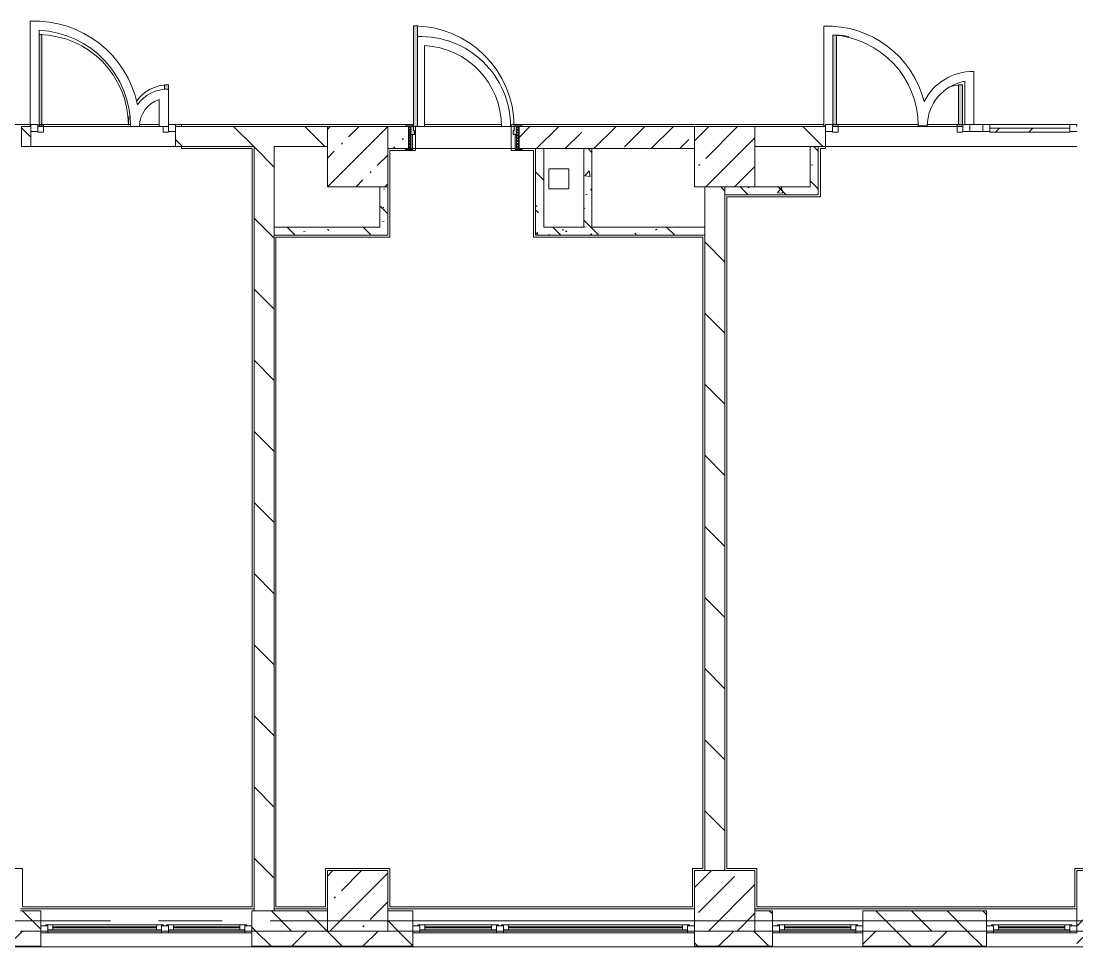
# Model space of a CAD drawing. Header units: millimetres. Extents: x 81469 to 279813, y -8553 to 29000.
# Drawn here: x 175318 to 185813, y -258 to 8948 of the extents above; entities that cross this region are included whole.
import ezdxf

# ---------------------------------------------------------------- set-up
doc = ezdxf.new("R2010")
doc.units = ezdxf.units.MM
doc.linetypes.add('Осевая', pattern=[3175, 635, -476.25, 1587.5, -476.25])
for name, color, linetype, lineweight, true_color in [('A-DETL-GENF-2', 7, 'Continuous', 5, 0xaaaaaa), ('A-DOOR-4', 7, 'Continuous', 5, 0xe2e2e2), ('A-DOOR-5', 7, 'Continuous', 5, 0xaaaaaa), ('A-DOOR-FRAM-2', 7, 'Continuous', 5, 0xe2e2e2), ('A-DOOR-FRAM-4', 7, 'Continuous', 5, 0xaaaaaa), ('A-FLOR-2', 7, 'Continuous', 5, 0xaaaaaa), ('I-WALL-23', 7, 'Continuous', 5, 0x787878)]:
    doc.layers.add(name, color=color, linetype=linetype, lineweight=lineweight, true_color=true_color)
for name, color, linetype, lineweight in [('A-GLAZ-3', 7, 'Continuous', 5), ('A-GLAZ-CURT-2', 7, 'Continuous', 5), ('A-GLAZ-CWMG-2', 7, 'Continuous', 5), ('A-WALL', 7, 'Continuous', 9), ('A-WALL-4', 7, 'Continuous', 5), ('I-WALL-21', 7, 'Continuous', 5), ('S-COLS-1', 7, 'Continuous', 5), ('Оси', 7, 'Continuous', 9), ('Оси-2', 7, 'Осевая', 9)]:
    doc.layers.add(name, color=color, linetype=linetype, lineweight=lineweight)
pattern_1 = [(135, (152802.76, 0), (-353.5534, -353.5534), [])]
pattern_2 = [(135, (152802.76, 0), (-377.171, -377.171), [533.4, -88.9, 17.78, -88.9]), (135, (152802.76, 376.94), (-377.171, -377.171), []), (50, (152802.76, 0), (637.6445, -55.787), [66.675, -733.425]), (355, (152802.76, 0), (-123.35, 668.699), [53.34, -586.74]), (100.451, (152855.9, -4.65), (514.299, 612.908), [56.665, -623.315]), (46.184, (152802.8, 177.8), (948.776, -147.15), [100.012, -1100.137]), (96.636, (152881.8, 165.5), (830.91, 865.997), [84.998, -934.973]), (351.184, (152802.8, 177.8), (830.918, 865.988), [80.01, -880.11]), (21, (152891.66, 133.35), (530.651, -357.928), [66.675, -733.425]), (326, (152891.66, 133.35), (216.308, 644.658), [53.34, -586.74]), (71.451, (152935.9, 103.5), (746.96, 286.724), [56.665, -623.315]), (37.5, (152802.76, 0), (10.8105, 295.9426), [16.764, -562.864, 16.764, -578.866, -588.962]), (37.5, (152802.76, 0), (10.8105, 295.9426), [-1175.258, 16.764, -572.198]), (7.5, (152802.76, 0), (233.869, 350.6318), [16.764, -322.834, 16.764, -549.529, -224.472]), (7.5, (152802.76, 0), (233.869, 350.6318), [-905.891, 16.764, -207.708]), (327.5, (152604.51, 0), (474.5678, -20.0513), [16.764, -205.486, 16.764, -676.656, -920.115]), (327.5, (152604.51, 0), (474.5678, -20.0513), [-915.67, 16.764, -903.351]), (317.5, (152515.6, 0), (518.452, 88.9934), [16.764, -272.161, 16.764, -443.738, -653.415]), (317.5, (152515.6, 0), (518.452, 88.9934), [-749.427, 16.764, -636.651])]

# ---------------------------------------------------------------- blocks, each defined once
blk = doc.blocks.new('BSC_Колонна _Прямоугольная - 600х600-23286269-3_4_3_птичка')
at = {"layer": 'S-COLS-1'}
h = blk.add_hatch(dxfattribs=at)
h.set_pattern_fill('FP_42', color=256, style=0, pattern_type=2)
h.set_pattern_definition([(45, (-29509.74, -7600), (-285.123, 285.123), []), (45, (-29224.6, -7600), (-285.123, 285.123), [504.031, -100.806, 16.764, -84.042])])
h.paths.add_polyline_path([(-300, -300), (300, -300), (300, 300), (-300, 300), (-300, 150)])
for p, q in [((300, 300), (-300, 300)), ((-300, 300), (-300, -300)), ((300, -300), (300, 300)), ((-300, -300), (300, -300))]:
    blk.add_line(p, q, dxfattribs=at)
blk = doc.blocks.new('BSC_Колонна _Прямоугольная - 600х600-V90-3_4_3_птичка')
at = {"layer": 'S-COLS-1'}
h = blk.add_hatch(dxfattribs=at)
h.set_pattern_fill('FP_48', color=256, style=0, pattern_type=2)
h.set_pattern_definition([(45, (-25860, -200), (-285.123, 285.123), []), (45, (-25574.88, -200), (-285.123, 285.123), [504.031, -100.806, 16.764, -84.042])])
h.paths.add_polyline_path([(-300, -300), (300, -300), (300, 300), (-300, 300)])
for p, q in [((300, 300), (-300, 300)), ((-300, 300), (-300, -300)), ((300, -300), (300, 300)), ((-300, -300), (300, -300))]:
    blk.add_line(p, q, dxfattribs=at)
blk = doc.blocks.new('BSC_Колонна _Прямоугольная - 600х600-V91-3_4_3_птичка')
at = {"layer": 'S-COLS-1'}
h = blk.add_hatch(dxfattribs=at)
h.set_pattern_fill('FP_49', color=256, style=0, pattern_type=2)
h.set_pattern_definition([(45, (-29509.74, -200), (-285.123, 285.123), []), (45, (-29224.6, -200), (-285.123, 285.123), [504.031, -100.806, 16.764, -84.042])])
h.paths.add_polyline_path([(-300, -300), (300, -300), (300, 300), (-300, 300), (-300, 30)])
for p, q in [((300, 300), (-300, 300)), ((-300, 300), (-300, -300)), ((300, -300), (300, 300)), ((-300, -300), (300, -300))]:
    blk.add_line(p, q, dxfattribs=at)
blk = doc.blocks.new('BSC_Колонна _Прямоугольная - 600х600-V102-3_4_3_птичка')
at = {"layer": 'S-COLS-1'}
h = blk.add_hatch(dxfattribs=at)
h.set_pattern_fill('FP_61', color=256, style=0, pattern_type=2)
h.set_pattern_definition([(45, (-25860, -7600), (-285.123, 285.123), []), (45, (-25574.88, -7600), (-285.123, 285.123), [504.031, -100.806, 16.764, -84.042])])
h.paths.add_polyline_path([(-300, -300), (300, -300), (300, 300), (-300, 300), (-300, 150)])
for p, q in [((300, 300), (-300, 300)), ((-300, 300), (-300, -300)), ((300, -300), (300, 300)), ((-300, -300), (300, -300))]:
    blk.add_line(p, q, dxfattribs=at)
blk = doc.blocks.new('BSC_Колонна _Прямоугольная - 600х600-V111-3_4_3_птичка')
at = {"layer": 'S-COLS-1'}
h = blk.add_hatch(dxfattribs=at)
h.set_pattern_fill('FP_76', color=256, style=0, pattern_type=2)
h.set_pattern_definition([(45, (-33310, -200), (-285.123, 285.123), []), (45, (-33024.88, -200), (-285.123, 285.123), [504.031, -100.806, 16.764, -84.042])])
h.paths.add_polyline_path([(-300, -300), (300, -300), (300, 300), (-300, 300), (-300, 30)])
for p, q in [((300, 300), (-300, 300)), ((-300, 300), (-300, -300)), ((300, -300), (300, 300)), ((-300, -300), (300, -300))]:
    blk.add_line(p, q, dxfattribs=at)
blk = doc.blocks.new('120_Окно_СКБ_2Ст - 120_Окно_СКБ_2Ст 2100х2500 _мал створка СЛЕВА_-V106-3_4_3_птичка')
at = {"layer": 'A-GLAZ-3'}
for p, q in [((-1050, -127), (-1050, -57)), ((-1050, -57), (-980, -57)), ((1050, -57), (-1050, -57)), ((-980, -57), (-980, -127)), ((-220, -87), (-980, -87)), ((-980, -87), (-980, -127)), ((-930, -137), (-930, -87)), ((-270, -137), (-270, -87)), ((-220, -127), (-220, -57)), ((-220, -57), (-150, -57)), ((-220, -127), (-220, -87)), ((-150, -57), (-150, -127)), ((980, -87), (-150, -87)), ((-150, -87), (-150, -127)), ((-100, -137), (-100, -87)), ((930, -137), (930, -87)), ((980, -127), (980, -57)), ((980, -57), (1050, -57)), ((980, -127), (980, -87)), ((1050, -57), (1050, -127)), ((-980, -127), (-1050, -127)), ((-1050, -127), (-1000, -127)), ((-980, -127), (-1000, -127)), ((-1000, -127), (-1000, -137)), ((-1000, -137), (-200, -137)), ((-200, -137), (-1000, -137)), ((-930, -107), (-270, -107)), ((-270, -117), (-930, -117)), ((-150, -127), (-220, -127)), ((-200, -127), (-220, -127)), ((-200, -127), (-170, -127)), ((-200, -137), (-200, -127)), ((-150, -127), (-170, -127)), ((-170, -127), (-170, -137)), ((-170, -137), (1000, -137)), ((1000, -137), (-170, -137)), ((-100, -107), (930, -107)), ((930, -117), (-100, -117)), ((1050, -127), (980, -127)), ((1000, -127), (980, -127)), ((1000, -127), (1050, -127)), ((1000, -137), (1000, -127))]:
    blk.add_line(p, q, dxfattribs=at)
blk = doc.blocks.new('120_Окно_СКБ_1Ст - 120_Окно_СКБ_1Ст 900х2500_h_-22445987-3_4_3_птичка')
at = {"layer": 'A-GLAZ-3'}
for p, q in [((-450, -127), (-450, -57)), ((-450, -57), (-380, -57)), ((450, -57), (-450, -57)), ((-380, -57), (-380, -127)), ((380, -87), (-380, -87)), ((-380, -87), (-380, -127)), ((-330, -137), (-330, -87)), ((330, -137), (330, -87)), ((380, -127), (380, -57)), ((380, -57), (450, -57)), ((380, -127), (380, -87)), ((450, -57), (450, -127)), ((-380, -127), (-450, -127)), ((-450, -127), (-400, -127)), ((-380, -127), (-400, -127)), ((-400, -127), (-400, -137)), ((-400, -137), (400, -137)), ((400, -137), (-400, -137)), ((-330, -107), (330, -107)), ((330, -117), (-330, -117)), ((450, -127), (380, -127)), ((400, -127), (380, -127)), ((400, -127), (450, -127)), ((400, -137), (400, -127))]:
    blk.add_line(p, q, dxfattribs=at)
blk = doc.blocks.new('120_Окно_СКБ_2Ст - 120_Окно_СКБ_2Ст 2800х2500_створка_-22445922-3_4_3_птичка')
at = {"layer": 'A-GLAZ-3'}
for p, q in [((-1400, -127), (-1400, -57)), ((-1400, -57), (-1330, -57)), ((1400, -57), (-1400, -57)), ((-1330, -57), (-1330, -127)), ((500, -87), (-1330, -87)), ((-1330, -87), (-1330, -127)), ((-1280, -137), (-1280, -87)), ((450, -137), (450, -87)), ((500, -127), (500, -57)), ((500, -57), (570, -57)), ((500, -127), (500, -87)), ((570, -57), (570, -127)), ((1330, -87), (570, -87)), ((570, -87), (570, -127)), ((620, -137), (620, -87)), ((1280, -137), (1280, -87)), ((1330, -127), (1330, -57)), ((1330, -57), (1400, -57)), ((1330, -127), (1330, -87)), ((1400, -57), (1400, -127)), ((-1330, -127), (-1400, -127)), ((-1400, -127), (-1350, -127)), ((-1330, -127), (-1350, -127)), ((-1350, -127), (-1350, -137)), ((-1350, -137), (520, -137)), ((520, -137), (-1350, -137)), ((-1280, -107), (450, -107)), ((450, -117), (-1280, -117)), ((570, -127), (500, -127)), ((520, -127), (500, -127)), ((520, -127), (550, -127)), ((520, -137), (520, -127)), ((570, -127), (550, -127)), ((550, -127), (550, -137)), ((550, -137), (1350, -137)), ((1350, -137), (550, -137)), ((620, -107), (1280, -107)), ((1280, -117), (620, -117)), ((1400, -127), (1330, -127)), ((1350, -127), (1330, -127)), ((1350, -127), (1400, -127)), ((1350, -137), (1350, -127))]:
    blk.add_line(p, q, dxfattribs=at)
blk = doc.blocks.new('110_Дверь_СКБ_1Ст_Внутренняя1 - Д-4_п__1100x2100h_административные помещения-32218723-3_4_3_птичка')
at = {"layer": 'A-DOOR-4'}
h = blk.add_hatch(color=256, dxfattribs=at)
h.paths.add_polyline_path([(537.5, 30), (537.5, 110), (512.5, 110), (512.5, 70), (502.5, 70), (502.5, 30)])
h.paths.add_polyline_path([(-477.5, 30), (-477.5, 70), (-487.5, 70), (-487.5, 110), (-512.5, 110), (-512.5, 30)])
at = {"layer": 'A-DOOR-5'}
h = blk.add_hatch(dxfattribs=at)
h.set_pattern_fill('FP_84', color=256, style=0, pattern_type=2)
h.set_pattern_definition([(135, (1751.41, 174.685), (-14.14214, -14.14214), []), (225, (1751.41, 174.685), (14.14214, -14.14214), [])])
h.paths.add_polyline_path([(562.5, -110), (562.5, 110), (537.5, 110), (537.5, -110)])
at = {"layer": 'A-DOOR-FRAM-2'}
for points in [[(-447.5, 110), (-447.5, 1110), (-487.5, 1110), (-487.5, 110)], [(-497.5, 110), (-497.5, 118), (-567.5, 118), (-567.5, 110)], [(592.5, 110), (592.5, 118), (522.5, 118), (522.5, 110)], [(-497.5, -110), (-497.5, 30), (-512.5, 30), (-512.5, -110)], [(537.5, -110), (537.5, 30), (522.5, 30), (522.5, -110)], [(-497.5, -118), (-497.5, -110), (-567.5, -110), (-567.5, -118)], [(592.5, -118), (592.5, -110), (522.5, -110), (522.5, -118)]]:
    blk.add_hatch(color=256, dxfattribs=at).paths.add_polyline_path(points)
at = {"layer": 'A-DOOR-FRAM-4'}
h = blk.add_hatch(dxfattribs=at)
h.set_pattern_fill('FP_85', color=256, style=0, pattern_type=2)
h.set_pattern_definition([(45, (-371.384, 174.685), (-14.1421, 14.1421), []), (135, (-371.384, 174.685), (-14.1421, -14.1421), [])])
h.paths.add_polyline_path([(-512.5, -110), (-512.5, 110), (-537.5, 110), (-537.5, -110)])
at = {"layer": 'A-DOOR-5'}
for p, q in [((-487.5, 1110), (-487.5, 110)), ((-447.5, 1110), (-487.5, 1110)), ((-447.5, 110), (-447.5, 1110)), ((-487.5, 110), (-447.5, 110))]:
    blk.add_line(p, q, dxfattribs=at)
blk.add_arc((-487.5, 110), 1000, 360, 90, dxfattribs=at)
at = {"layer": 'A-DOOR-FRAM-4'}
for p, q in [((-497.5, 118), (-567.5, 118)), ((-567.5, 118), (-567.5, 110)), ((-567.5, 110), (-497.5, 110)), ((-512.5, 110), (-537.5, 110)), ((-537.5, 110), (-537.5, -110)), ((-487.5, 110), (-512.5, 110)), ((-512.5, 110), (-512.5, 30)), ((-512.5, -110), (-512.5, 110)), ((-497.5, 110), (-512.5, 110)), ((-512.5, 110), (-512.5, 109)), ((-512.5, 109), (-497.5, 109)), ((-497.5, 110), (-497.5, 118)), ((-497.5, 109), (-497.5, 110)), ((-487.5, 70), (-487.5, 110)), ((512.5, 110), (512.5, 70)), ((537.5, 110), (512.5, 110)), ((592.5, 118), (522.5, 118)), ((522.5, 118), (522.5, 110)), ((537.5, 110), (522.5, 110)), ((522.5, 110), (522.5, 109)), ((522.5, 110), (592.5, 110)), ((522.5, 109), (537.5, 109)), ((537.5, 30), (537.5, 110)), ((562.5, 110), (537.5, 110)), ((537.5, 110), (537.5, -110)), ((537.5, 109), (537.5, 110)), ((562.5, -110), (562.5, 110)), ((592.5, 110), (592.5, 118)), ((-512.5, 30), (-477.5, 30)), ((-497.5, 30), (-512.5, 30)), ((-512.5, 30), (-512.5, -110)), ((-497.5, -110), (-497.5, 30)), ((-477.5, 70), (-487.5, 70)), ((-477.5, 30), (-477.5, 70)), ((512.5, 70), (502.5, 70)), ((502.5, 70), (502.5, 30)), ((502.5, 30), (537.5, 30)), ((537.5, 30), (522.5, 30)), ((522.5, 30), (522.5, -110)), ((537.5, -110), (537.5, 30)), ((-497.5, -110), (-567.5, -110)), ((-567.5, -110), (-567.5, -118)), ((-567.5, -118), (-497.5, -118)), ((-537.5, -110), (-512.5, -110)), ((-512.5, -110), (-497.5, -110)), ((-497.5, -118), (-497.5, -110)), ((522.5, -110), (537.5, -110)), ((592.5, -110), (522.5, -110)), ((522.5, -110), (522.5, -118)), ((522.5, -118), (592.5, -118)), ((537.5, -110), (562.5, -110)), ((592.5, -118), (592.5, -110))]:
    blk.add_line(p, q, dxfattribs=at)
blk = doc.blocks.new('Прямоугольный импост - 50 x 70 мм-31700031-3_4_3_птичка')
at = {"layer": 'A-GLAZ-CWMG-2'}
for p, q in [((-70, 35), (0, 35)), ((-70, -35), (-70, 35)), ((0, -35), (-70, -35)), ((0, -15), (0, -35))]:
    blk.add_line(p, q, dxfattribs=at)
blk = doc.blocks.new('Дверь_Витражная_остекление_ - ДВН_ДАО_Главный вход_1200 в свету-31742133-3_4_3_птичка')
at = {"layer": 'A-DOOR-4'}
for points in [[(-607, 30), (-607, 920), (-643, 925), (-643, 30), (-621, 30)], [(647, 30), (647, 430), (607, 430), (607, 30)]]:
    blk.add_hatch(color=256, dxfattribs=at).paths.add_polyline_path(points)
at = {"layer": 'A-DETL-GENF-2'}
for p, q in [((-607, 30), (-607, 920)), ((647, 430), (607, 430)), ((607, 430), (607, 30)), ((647, 35), (647, 430)), ((-643, 30), (-607, 30)), ((-592, 30), (-643, 30)), ((-592, -40), (-592, 30)), ((592, -40), (592, 30)), ((592, 30), (647, 30)), ((607, 30), (647, 30)), ((-647, -40), (-592, -40)), ((647, -40), (592, -40))]:
    blk.add_line(p, q, dxfattribs=at)
at = {"layer": 'A-DOOR-5'}
blk.add_line((647, 430), (647, 35), dxfattribs=at)
for centre, radius, start, end in [((-647, 30), 895, 79.5087, 89.7197), ((647, 30), 400, 90, 110.0384)]:
    blk.add_arc(centre, radius, start, end, dxfattribs=at)
blk = doc.blocks.new('Системная панель - Стемалит - 40мм-32257327-3_4_3_птичка')
at = {"layer": 'A-GLAZ-CURT-2'}
for p, q in [((65, 35), (-65, 35)), ((-65, 35), (-65, -35)), ((65, -35), (65, 35)), ((-65, -35), (65, -35))]:
    blk.add_line(p, q, dxfattribs=at)
blk = doc.blocks.new('Прямоугольный импост - 50 x 70 мм-31687886-3_4_3_птичка')
at = {"layer": 'A-GLAZ-CWMG-2'}
for p, q in [((-35, 35), (35, 35)), ((-35, -35), (-35, 35)), ((35, 35), (35, -35)), ((35, -35), (-35, -35))]:
    blk.add_line(p, q, dxfattribs=at)
blk = doc.blocks.new('Прямоугольный импост - 50 x 70 мм-31701779-3_4_3_птичка')
at = {"layer": 'A-GLAZ-CWMG-2'}
for p, q in [((0, 35), (-70, 35)), ((-70, 35), (-70, -35)), ((0, -35), (0, 35)), ((-70, -35), (0, -35))]:
    blk.add_line(p, q, dxfattribs=at)
blk = doc.blocks.new('Системная панель - Стекло - 40мм-32257331-3_4_3_птичка')
at = {"layer": 'A-GLAZ-CURT-2'}
h = blk.add_hatch(dxfattribs=at)
h.set_pattern_fill('FP_140', color=256, style=0, pattern_type=2)
h.set_pattern_definition([(45, (-33042.5, -7385), (-1414.21, 1414.21), [1000, -3000]), (45, (-34042.5, -7885), (-1414.21, 1414.21), [3000, -1000]), (45, (-32042.5, -8385), (-1414.21, 1414.21), [1000, -3000])])
h.paths.add_polyline_path([(398, -40), (398, 0), (-398, 0), (-398, -40), (89, -40)])
for p, q in [((398, 0), (-398, 0)), ((-398, 0), (-398, -40)), ((398, -40), (398, 0)), ((-398, -40), (398, -40))]:
    blk.add_line(p, q, dxfattribs=at)
blk = doc.blocks.new('Прямоугольный импост - 50 x 70 мм-31702100-3_4_3_птичка')
at = {"layer": 'A-GLAZ-CWMG-2'}
for p, q in [((-35, 35), (35, 35)), ((-35, -35), (-35, 35)), ((35, 35), (35, -35)), ((35, -35), (-35, -35))]:
    blk.add_line(p, q, dxfattribs=at)
blk = doc.blocks.new('Прямоугольный импост - 50 x 70 мм-31720914-3_4_3_птичка')
at = {"layer": 'A-GLAZ-CWMG-2'}
blk.add_line((32940, 7920), (32145, 7920), dxfattribs=at)
blk = doc.blocks.new('Прямоугольный импост - 50 x 70 мм-31927764-3_4_3_птичка')
at = {"layer": 'A-GLAZ-CWMG-2'}
for p, q in [((-70, 35), (0, 35)), ((-70, -35), (-70, 35)), ((0, 35), (0, -35)), ((0, -35), (-70, -35))]:
    blk.add_line(p, q, dxfattribs=at)
blk = doc.blocks.new('Дверь_Витражная_остекление_ - ДВН_ДАО_Главный вход_1200 в свету Д-22 _п_-V251-3_4_3_птичка')
at = {"layer": 'A-DOOR-4'}
for points in [[(-636, 30), (-610, 30), (-610, 930), (-636, 930)], [(648, 30), (650, 35), (648, 430), (610, 430), (610, 386), (648, 388), (648, 35)]]:
    blk.add_hatch(color=256, dxfattribs=at).paths.add_polyline_path(points)
at = {"layer": 'A-DETL-GENF-2'}
for p, q in [((-610, 930), (-636, 930)), ((-610, 30), (-610, 930)), ((650, 430), (610, 430)), ((610, 430), (610, 386)), ((650, 35), (650, 430)), ((-636, 30), (-610, 30)), ((-595, 30), (-636, 30)), ((-595, -40), (-595, 30)), ((595, -40), (595, 16)), ((-650, -40), (-595, -40)), ((650, -40), (595, -40))]:
    blk.add_line(p, q, dxfattribs=at)
at = {"layer": 'A-DOOR-5'}
blk.add_line((650, 430), (650, 35), dxfattribs=at)
for centre, radius, start, end in [((-650, 30), 900, 360, 89.1007), ((650, 30), 400, 90, 144.0144), ((650, 30), 400, 167.5043, 180)]:
    blk.add_arc(centre, radius, start, end, dxfattribs=at)

msp = doc.modelspace()

# ---------------------------------------------------------------- hatches: boundary and pattern name
at = {"layer": 'A-WALL-4'}
h = msp.add_hatch(dxfattribs=at)
h.set_pattern_fill('FP_66', color=256, style=0, pattern_type=2)
h.set_pattern_definition([(135, (152802.76, 0), (-176.7767, -176.7767), [])])
h.paths.add_polyline_path([(218061.5, -100), (218212.8, -100), (218212.8, 100), (217962.8, 100), (217962.8, -100)])
h.paths.add_polyline_path([(207807.2, -100), (208312.8, -100), (208312.8, 100), (207562.8, 100), (207562.8, -100)])
h.paths.add_polyline_path([(209712.8, -100), (210612.8, -100), (210612.8, 100), (209712.8, 100), (209712.8, -52.2)])
h.paths.add_polyline_path([(217062.8, -100), (217062.8, 100), (216512.8, 100), (216512.8, -100)])
h.paths.add_polyline_path([(214212.8, -100), (214412.8, -100), (214412.8, 100), (214212.8, 100), (214212.8, 42.9)])
h.paths.add_polyline_path([(196620.8, -100), (197112.8, -100), (197112.8, 100), (196212.8, 100), (196212.8, -100)])
h.paths.add_polyline_path([(200962.8, -100), (200962.8, 100), (200712.8, 100), (200712.8, -100)])
h.paths.add_polyline_path([(203812.8, -100), (203812.8, 100), (203062.8, 100), (203062.8, -100)])
h.paths.add_polyline_path([(195462.8, -100), (195712.8, -100), (195712.8, 100), (195462.8, 100)])
h.paths.add_polyline_path([(205212.8, -100), (205462.8, -100), (205462.8, 100), (205212.8, 100), (205212.8, 33.3)])
h.paths.add_polyline_path([(194562.8, -100), (194562.8, 100), (193942.8, 100), (193942.8, -100)])
h.paths.add_polyline_path([(186672.8, -100), (186672.8, 100), (186412.8, 100), (186412.8, -100)])
h.paths.add_polyline_path([(191342.8, -100), (191342.8, 100), (191292.8, 100), (191292.8, -100)])
h.paths.add_polyline_path([(182612.5, -100), (182785.6, -100), (182785.6, 100), (182612.5, 100), (182612.5, 55.2)])
h.paths.add_polyline_path([(190792.8, -100), (190792.8, 100), (190225.8, 100), (190225.8, -100)])
h.paths.add_polyline_path([(184502.1, -100), (184912.8, -100), (184912.8, 100), (183685.6, 100), (183685.6, -100)])
h.paths.add_polyline_path([(188772.8, -100), (189325.8, -100), (189325.8, 100), (188772.8, 100)])
h.paths.add_polyline_path([(175312.8, -100), (175512.8, -100), (175512.8, 100), (175312.8, 100), (175312.8, 63.6)])
h.paths.add_polyline_path([(177612.8, -100), (178362.8, -100), (178362.8, 100), (177612.8, 100)])
h.paths.add_polyline_path([(168412.8, -100), (168412.8, 100), (167662.8, 100), (167662.8, -100)])
h.paths.add_polyline_path([(174412.8, -100), (174712.8, -100), (174712.8, 100), (174412.8, 100)])
h.paths.add_polyline_path([(169312.8, -100), (170062.8, -100), (170062.8, 100), (169312.8, 100)])
h.paths.add_polyline_path([(172383.5, -100), (173512.8, -100), (173512.8, 100), (172162.8, 100), (172162.8, -100)])
h.paths.add_polyline_path([(179212.5, -100), (179212.5, 100), (178962.8, 100), (178962.8, -100)])
h.paths.add_polyline_path([(159632.8, -100), (160462.8, -100), (160462.8, 100), (159632.8, 100)])
h.paths.add_polyline_path([(163912.8, -100), (163912.8, 100), (163162.5, 100), (163162.5, -100)])
h.paths.add_polyline_path([(164925.9, -100), (164962.8, -100), (164962.8, 100), (164812.8, 100), (164812.8, -100)])
h = msp.add_hatch(dxfattribs=at)
h.set_pattern_fill('FP_68', color=256, style=0, pattern_type=2)
h.set_pattern_definition([(45, (152802.76, 0), (-353.5534, 353.5534), []), (135, (152802.76, 0), (-353.5534, -353.5534), [])])
h.paths.add_polyline_path([(207807.2, -250), (208312.8, -250), (208312.8, -100), (207562.8, -100), (207562.8, -250)])
h.paths.add_polyline_path([(209429.9, -250), (209429.9, -100), (209212.8, -100), (209212.8, -250)])
h.paths.add_polyline_path([(197112.8, -250), (197112.8, -100), (195462.8, -100), (195462.8, -250), (196620.8, -250)])
h.paths.add_polyline_path([(200962.8, -250), (200962.8, -100), (200212.8, -100), (200212.8, -250), (200712.8, -250)])
h.paths.add_polyline_path([(193942.8, -250), (194562.8, -250), (194562.8, -100), (193942.8, -100)])
h.paths.add_polyline_path([(205462.8, -250), (205462.8, -100), (204712.8, -100), (204712.8, -250), (205010.6, -250)])
h.paths.add_polyline_path([(203062.8, -250), (203812.8, -250), (203812.8, -100), (203062.8, -100)])
h.paths.add_polyline_path([(184502.1, -250), (184912.8, -250), (184912.8, -100), (183685.6, -100), (183685.6, -250)])
h.paths.add_polyline_path([(191842.8, -250), (191842.8, -100), (190225.8, -100), (190225.8, -250), (191027.6, -250)])
h.paths.add_polyline_path([(185812.8, -250), (186672.8, -250), (186672.8, -100), (185812.8, -100)])
h.paths.add_polyline_path([(188772.8, -250), (189325.8, -250), (189325.8, -100), (188772.8, -100)])
h.paths.add_polyline_path([(182785.6, -250), (182785.6, -100), (182012.5, -100), (182012.5, -250), (182637.7, -250)])
h.paths.add_polyline_path([(178908.9, -250), (179212.5, -250), (179212.5, -100), (177612.8, -100), (177612.8, -250), (177976.7, -250)])
h.paths.add_polyline_path([(175312.8, -250), (175512.8, -250), (175512.8, -100), (174412.8, -100), (174412.8, -250), (175180.1, -250)])
h.paths.add_polyline_path([(173512.8, -250), (173512.8, -100), (172162.8, -100), (172162.8, -250), (172383.5, -250)])
h.paths.add_polyline_path([(167662.8, -250), (168412.8, -250), (168412.8, -100), (167662.8, -100)])
h.paths.add_polyline_path([(170062.8, -250), (170062.8, -100), (169312.8, -100), (169312.8, -250), (169586.9, -250)])
h.paths.add_polyline_path([(164812.8, -250), (165562.8, -250), (165562.8, -100), (164812.8, -100)])
h.paths.add_polyline_path([(159632.8, -250), (161062.5, -250), (161062.5, -100), (159632.8, -100)])
h.paths.add_polyline_path([(156532.8, -250), (156532.8, -100), (152542.8, -100), (152542.8, -250), (155603.8, -250)])
h.paths.add_polyline_path([(163912.8, -250), (163912.8, -100), (163162.5, -100), (163162.5, -250)])
at = {"layer": 'I-WALL-21'}
h = msp.add_hatch(dxfattribs=at)
h.set_pattern_fill('FP_67', color=256, style=0, pattern_type=2)
h.set_pattern_definition(pattern_1)
h.paths.add_polyline_path([(177833.5, 7700), (178362.8, 7700), (178362.8, 7900), (176853.8, 7900), (176853.8, 7700), (177633.5, 7700)])
h.paths.add_polyline_path([(175322.8, 7700), (175413.8, 7700), (175413.8, 7900), (175322.8, 7900), (175322.8, 7750.3)])
h = msp.add_hatch(dxfattribs=at)
h.set_pattern_fill('FP_64', color=256, style=0, pattern_type=2)
h.set_pattern_definition([(45, (152802.76, 0), (-285.123, 285.123), []), (45, (153087.9, 0), (-285.123, 285.123), [504.031, -100.806, 16.764, -84.042])])
h.paths.add_polyline_path([(180297.8, 7680), (182012.5, 7680), (182012.5, 7900), (180267.8, 7900), (180267.8, 7680)])
h.paths.add_polyline_path([(179167.8, 7680), (179167.8, 7900), (178962.8, 7900), (178962.8, 7680), (179137.8, 7680)])
h = msp.add_hatch(dxfattribs=at)
h.set_pattern_fill('FP_67', color=256, style=0, pattern_type=2)
h.set_pattern_definition(pattern_1)
h.paths.add_polyline_path([(194932.8, 7700), (195712.8, 7700), (195712.8, 7900), (194932.8, 7900)])
h.paths.add_polyline_path([(186412.8, 7700), (190792.8, 7700), (190792.8, 7900), (188812.8, 7900), (188812.8, 7830), (187612.8, 7830), (187612.8, 7900), (186412.8, 7900), (186412.8, 7750.3)])
h.paths.add_polyline_path([(191842.8, 7700), (192432.8, 7700), (192432.8, 7900), (191842.8, 7900), (191842.8, 7750.3)])
h.paths.add_polyline_path([(191342.8, 7700), (191342.8, 7900), (191292.8, 7900), (191292.8, 7700)])
h.paths.add_polyline_path([(183162.5, 7700), (183312.8, 7700), (183312.8, 7900), (182612.5, 7900), (182612.5, 7700)])
h = msp.add_hatch(dxfattribs=at)
h.set_pattern_fill('FP_67', color=256, style=0, pattern_type=2)
h.set_pattern_definition(pattern_1)
h.paths.add_polyline_path([(177833.5, 100), (177833.5, 7700), (177633.5, 7700), (177633.5, 100)])
h = msp.add_hatch(dxfattribs=at)
h.set_pattern_fill('FP_67', color=256, style=0, pattern_type=2)
h.set_pattern_definition(pattern_1)
h.paths.add_polyline_path([(182310.4, 500), (182313.5, 500), (182313.5, 7300), (182113.5, 7300), (182113.5, 500)])
at = {"layer": 'I-WALL-23'}
h = msp.add_hatch(dxfattribs=at)
h.set_pattern_fill('FP_72', color=256, style=0, pattern_type=2)
h.set_pattern_definition(pattern_2)
h.paths.add_polyline_path([(180512.5, 6820), (180512.5, 7680), (180432.5, 7680), (180432.5, 6820)])
h = msp.add_hatch(dxfattribs=at)
h.set_pattern_fill('FP_72', color=256, style=0, pattern_type=2)
h.set_pattern_definition(pattern_2)
h.paths.add_polyline_path([(180992.5, 6900), (180992.5, 7680), (180912.5, 7680), (180912.5, 6900)])
h = msp.add_hatch(dxfattribs=at)
h.set_pattern_fill('FP_72', color=256, style=0, pattern_type=2)
h.set_pattern_definition(pattern_2)
h.paths.add_polyline_path([(183242.5, 7300), (183242.5, 7700), (183162.5, 7700), (183162.5, 7300)])
h = msp.add_hatch(dxfattribs=at)
h.set_pattern_fill('FP_72', color=256, style=0, pattern_type=2)
h.set_pattern_definition(pattern_2)
h.paths.add_polyline_path([(178962.8, 6820), (178962.8, 7300), (178882.8, 7300), (178882.8, 6820)])
h = msp.add_hatch(dxfattribs=at)
h.set_pattern_fill('FP_72', color=256, style=0, pattern_type=2)
h.set_pattern_definition(pattern_2)
h.paths.add_polyline_path([(182612.5, 7220), (183242.5, 7220), (183242.5, 7300), (182313.5, 7300), (182313.5, 7220)])
h = msp.add_hatch(dxfattribs=at)
h.set_pattern_fill('FP_72', color=256, style=0, pattern_type=2)
h.set_pattern_definition(pattern_2)
h.paths.add_polyline_path([(178882.8, 6820), (178882.8, 6900), (177833.5, 6900), (177833.5, 6820), (177976.7, 6820)])
h = msp.add_hatch(dxfattribs=at)
h.set_pattern_fill('FP_72', color=256, style=0, pattern_type=2)
h.set_pattern_definition(pattern_2)
h.paths.add_polyline_path([(182113.5, 6820), (182113.5, 6900), (180512.5, 6900), (180512.5, 6820), (181705.5, 6820)])

# ---------------------------------------------------------------- linework, layer by layer
at = {"layer": 'A-FLOR-2'}
for p, q in [((175407.7, 8947.1), (175407.7, 7900)), ((175497.7, 7900), (175497.7, 8856.8)), ((183297.1, 8897.4), (183297.1, 7903)), ((183387.1, 7903), (183387.1, 8809.8)), ((179327.8, 7900), (179327.8, 8704)), ((184787.3, 7920), (184787.3, 8446.9)), ((184697.3, 8349.4), (184697.3, 7920)), ((176781.7, 7900), (176781.7, 8271.9)), ((176691.7, 8169.4), (176691.7, 7900)), ((175407.7, 7920), (167972, 7920)), ((175483.8, 7900), (175497.7, 7900)), ((175497.7, 7920), (176404.7, 7920)), ((176405.8, 7900), (176495.8, 7900)), ((176497.7, 7920), (176691.7, 7920)), ((176691.7, 7900), (176781.7, 7900)), ((179217.8, 7920), (176781.7, 7920)), ((176912.8, 7900), (176912.8, 7920)), ((179237.8, 7900), (179237.8, 7660)), ((179257.8, 7900), (179327.8, 7900)), ((179327.8, 7920), (180091.6, 7920)), ((180092.8, 7900), (180182.8, 7900)), ((183297.1, 7920), (180181.6, 7920)), ((180187.8, 7660), (180187.8, 7920)), ((183297.1, 7903), (183312.8, 7903)), ((183387.1, 7920), (184235, 7920)), ((184235.8, 7906.5), (184325.8, 7906.5)), ((184326.9, 7920), (184677.8, 7920)), ((176912.8, 7680), (176912.8, 7700)), ((177613.5, 7680), (176912.8, 7680)), ((177613.5, 140), (177613.5, 7680)), ((183312.8, 7680), (183262.5, 7680)), ((183262.5, 7680), (183262.5, 7200)), ((183312.8, 7700), (183312.8, 7680)), ((179237.8, 7660), (178983.8, 7660)), ((178983.8, 7660), (178983.8, 6800)), ((180412.5, 7660), (180187.8, 7660)), ((180412.5, 6800), (180412.5, 7660)), ((180562.8, 7480), (180762.8, 7480)), ((180562.8, 7280), (180562.8, 7480)), ((180762.8, 7480), (180762.8, 7280)), ((180762.8, 7280), (180562.8, 7280)), ((183262.5, 7200), (182333.5, 7200)), ((182333.5, 7200), (182333.5, 520)), ((178983.8, 6800), (177848.8, 6800)), ((177848.8, 6800), (177848.8, 140)), ((182093.5, 6800), (180412.5, 6800)), ((182093.5, 520), (182093.5, 6800)), ((174692.8, 520), (175332.8, 520)), ((175332.8, 520), (175332.8, 140)), ((178343.8, 140), (178343.8, 520)), ((178343.8, 520), (178982.8, 520)), ((178982.8, 520), (178982.8, 140)), ((181992.5, 140), (181992.5, 520)), ((181992.5, 520), (182093.5, 520)), ((182333.5, 520), (182632.5, 520)), ((182632.5, 520), (182632.5, 140)), ((185792.8, 140), (185792.8, 520)), ((185792.8, 520), (186432.8, 520)), ((175332.8, 140), (177613.5, 140)), ((177848.8, 140), (178343.8, 140)), ((178982.8, 140), (181992.5, 140)), ((182632.5, 140), (185792.8, 140))]:
    msp.add_line(p, q, dxfattribs=at)
for centre, radius, start, end in [((175450.8, 7903), 1045, 11.78406, 92.36409), ((175450.8, 7903), 955, 359.82001, 87.18541), ((183330.8, 7903), 995, 14.33829, 91.93805), ((179287.8, 7900), 895, 0, 91.92148), ((183330.7, 7906.5), 905, 360, 86.42904), ((179287.8, 7900), 805, 360, 87.15183), ((184779.8, 7903), 544, 89.21005, 153.06648), ((184779.8, 7903), 454, 100.46985, 179.55829), ((176774.8, 7903), 369, 88.91556, 144.66492), ((176774.8, 7903), 279, 107.31049, 180.6161)]:
    msp.add_arc(centre, radius, start, end, dxfattribs=at)
at = {"layer": 'A-WALL'}
for p, q in [((180512.5, 7680), (180432.5, 7680)), ((180992.5, 7680), (180912.5, 7680)), ((183242.5, 7700), (183162.5, 7700)), ((182313.5, 7300), (182313.5, 7220)), ((177833.5, 6900), (177833.5, 6820)), ((182113.5, 6820), (182113.5, 6900)), ((177633.5, 100), (177833.5, 100)), ((175312.8, -100), (175512.8, -100)), ((177612.8, -100), (178362.8, -100)), ((178962.8, -100), (179212.5, -100)), ((182612.5, -100), (182785.6, -100)), ((183685.6, -100), (184912.8, -100)), ((174412.8, -250), (175512.8, -250)), ((174412.8, -253), (175512.8, -253)), ((177612.8, -250), (179212.5, -250)), ((177612.8, -253), (179212.5, -253)), ((182012.5, -250), (182785.6, -250)), ((182012.5, -253), (182785.6, -253)), ((183685.6, -250), (184912.8, -250)), ((183685.6, -253), (184912.8, -253))]:
    msp.add_line(p, q, dxfattribs=at)
at = {"layer": 'A-WALL-4'}
for p, q in [((175512.8, 100), (175312.8, 100)), ((175512.8, -258), (175512.8, 100)), ((177633.5, 100), (177612.8, 100)), ((177612.8, 100), (177612.8, -258)), ((178362.8, 100), (177833.5, 100)), ((179212.5, 100), (178962.8, 100)), ((179212.5, -258), (179212.5, 100)), ((182785.6, 100), (182612.5, 100)), ((182785.6, -258), (182785.6, 100)), ((184912.8, 100), (183685.6, 100)), ((183685.6, 100), (183685.6, -258)), ((184912.8, -258), (184912.8, 100)), ((175512.8, -100), (177612.8, -100)), ((179212.5, -100), (182012.5, -100)), ((182012.5, -100), (182012.5, -258)), ((182785.6, -100), (183685.6, -100)), ((184912.8, -100), (185812.8, -100)), ((152534.8, -258), (182012.5, -258)), ((194562.8, -258), (182012.5, -258))]:
    msp.add_line(p, q, dxfattribs=at)
at = {"layer": 'I-WALL-21'}
for p, q in [((175413.8, 7900), (175322.8, 7900)), ((175322.8, 7900), (175322.8, 7700)), ((175413.8, 7700), (175413.8, 7900)), ((175497.7, 7900), (176405.8, 7900)), ((176495.8, 7900), (176691.7, 7900)), ((178362.8, 7900), (176853.8, 7900)), ((176853.8, 7900), (176853.8, 7700)), ((179137.8, 7900), (178962.8, 7900)), ((179327.8, 7900), (180092.8, 7900)), ((180182.8, 7900), (180217.8, 7900)), ((182012.5, 7900), (180297.8, 7900)), ((183312.8, 7900), (182612.5, 7900)), ((183312.8, 7700), (183312.8, 7900)), ((183382.8, 7900), (184677.8, 7900)), ((177633.5, 7700), (175322.8, 7700)), ((177633.5, 7700), (177633.5, 100)), ((177833.5, 6900), (177833.5, 7700)), ((177833.5, 7700), (178362.8, 7700)), ((178962.8, 7680), (179137.8, 7680)), ((180227.8, 7680), (179207.8, 7680)), ((180297.8, 7680), (180432.5, 7680)), ((180432.5, 7680), (180432.5, 6820)), ((180512.5, 7680), (180912.5, 7680)), ((180512.5, 6900), (180512.5, 7680)), ((180912.5, 7680), (180912.5, 6900)), ((180992.5, 7680), (182012.5, 7680)), ((180992.5, 6900), (180992.5, 7680)), ((182612.5, 7700), (183162.5, 7700)), ((183162.5, 7700), (183162.5, 7300)), ((183242.5, 7220), (183242.5, 7700)), ((185812.8, 7700), (183242.5, 7700)), ((178882.8, 7300), (178882.8, 6900)), ((178962.8, 6820), (178962.8, 7300)), ((182113.5, 7300), (182113.5, 6900)), ((183162.5, 7300), (182612.5, 7300)), ((182313.5, 500), (182313.5, 7220)), ((182313.5, 7220), (183242.5, 7220)), ((178882.8, 6900), (177833.5, 6900)), ((180912.5, 6900), (180512.5, 6900)), ((182113.5, 6900), (180992.5, 6900)), ((177833.5, 100), (177833.5, 6820)), ((177833.5, 6820), (178962.8, 6820)), ((180432.5, 6820), (182113.5, 6820)), ((182113.5, 6820), (182113.5, 500)), ((175312.8, 120), (177634.1, 120)), ((177833.5, 120), (178362.8, 120)), ((178962.8, 120), (182012.5, 120)), ((182612.5, 120), (185812.8, 120))]:
    msp.add_line(p, q, dxfattribs=at)
at = {"layer": 'Оси'}
msp.add_line((179062.8, 0), (191562.8, 0), dxfattribs=at)
at = {"layer": 'Оси-2'}
msp.add_line((160807.2, 0), (179062.8, 0), dxfattribs=at)

# ---------------------------------------------------------------- block references
at = {"layer": 'A-DOOR-5'}
for name, p in [('110_Дверь_СКБ_1Ст_Внутренняя1 - Д-4_п__1100x2100h_административные помещения-32218723-3_4_3_птичка', (179705.3, 7790)), ('Дверь_Витражная_остекление_ - ДВН_ДАО_Главный вход_1200 в свету Д-22 _п_-V251-3_4_3_птичка', (176133.8, 7884)), ('Дверь_Витражная_остекление_ - ДВН_ДАО_Главный вход_1200 в свету-31742133-3_4_3_птичка', (184030.3, 7885))]:
    msp.add_blockref(name, p, dxfattribs=at)
at = {"layer": 'A-GLAZ-3', "rotation": 180}
for name, p in [('120_Окно_СКБ_2Ст - 120_Окно_СКБ_2Ст 2100х2500 _мал створка СЛЕВА_-V106-3_4_3_птичка', (176562.8, -175)), ('120_Окно_СКБ_2Ст - 120_Окно_СКБ_2Ст 2800х2500_створка_-22445922-3_4_3_птичка', (180612.5, -175)), ('120_Окно_СКБ_1Ст - 120_Окно_СКБ_1Ст 900х2500_h_-22445987-3_4_3_птичка', (183235.6, -175)), ('120_Окно_СКБ_1Ст - 120_Окно_СКБ_1Ст 900х2500_h_-22445987-3_4_3_птичка', (185362.8, -175))]:
    msp.add_blockref(name, p, dxfattribs=at)
at = {"layer": 'A-GLAZ-CURT-2'}
for name, p in [('Системная панель - Стемалит - 40мм-32257327-3_4_3_птичка', (184812.8, 7885)), ('Системная панель - Стекло - 40мм-32257331-3_4_3_птичка', (185345.3, 7885))]:
    msp.add_blockref(name, p, dxfattribs=at)
at = {"layer": 'A-GLAZ-CWMG-2', "rotation": 180}
for p in [(175413.8, 7884), (183312.8, 7885)]:
    msp.add_blockref('Прямоугольный импост - 50 x 70 мм-31701779-3_4_3_птичка', p, dxfattribs=at)
at = {"layer": 'A-GLAZ-CWMG-2', "extrusion": (0, 0, -1), "rotation": 180}
for name, p in [('Прямоугольный импост - 50 x 70 мм-31927764-3_4_3_птичка', (-176853.8, 7884)), ('Прямоугольный импост - 50 x 70 мм-31687886-3_4_3_птичка', (-184712.8, 7885)), ('Прямоугольный импост - 50 x 70 мм-31702100-3_4_3_птичка', (-184912.8, 7885)), ('Прямоугольный импост - 50 x 70 мм-31700031-3_4_3_птичка', (-185812.8, 7885))]:
    msp.add_blockref(name, p, dxfattribs=at)
at = {"layer": 'A-GLAZ-CWMG-2'}
msp.add_blockref('Прямоугольный импост - 50 x 70 мм-31720914-3_4_3_птичка', (152802.8, 0), dxfattribs=at)
at = {"layer": 'S-COLS-1'}
for name, p in [('BSC_Колонна _Прямоугольная - 600х600-V102-3_4_3_птичка', (178662.8, 7600)), ('BSC_Колонна _Прямоугольная - 600х600-23286269-3_4_3_птичка', (182312.5, 7600)), ('BSC_Колонна _Прямоугольная - 600х600-V90-3_4_3_птичка', (178662.8, 200)), ('BSC_Колонна _Прямоугольная - 600х600-V91-3_4_3_птичка', (182312.5, 200)), ('BSC_Колонна _Прямоугольная - 600х600-V111-3_4_3_птичка', (186112.8, 200))]:
    msp.add_blockref(name, p, dxfattribs=at)

doc.saveas('drawing.dxf')
